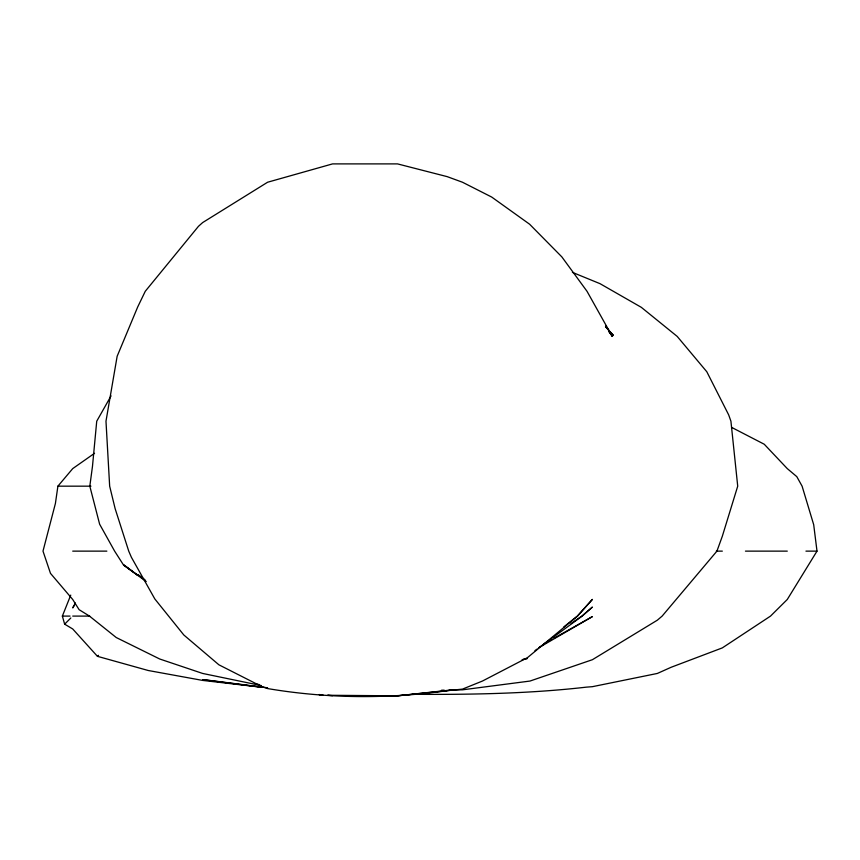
<?xml version="1.0" encoding="UTF-8"?>
<svg xmlns="http://www.w3.org/2000/svg" width="860" height="860" viewBox="0 0 860 860"><rect width="100%" height="100%" fill="white"/><g stroke="black" fill="none" stroke-linecap="round" stroke-linejoin="round"><path stroke-width="1.29" d="M94.546 453.284L72.724 468.603L57.899 486.169L55.405 503.487L43 551.131L50.482 573.362L72.724 599.484L79.12 609.686L89.472 616.093L116.24 637.529L159.724 659.007L202.637 673.445L261.44 685.613M202.637 679.658L261.44 687.215L202.637 680.411L148.232 670.499L97.449 656.33L72.724 628.972L64.64 624.166L62.361 616.093L70.746 595.12M111.058 395.879L96.728 421.217L92.471 466.421L89.816 486.169L99.631 524.213L114.627 551.131L123.625 565.181L146.254 581.532M731.634 427.388L764.25 444.244L787.276 468.603L796.801 476.644L802.1 486.169L813.7 524.707L817 551.131L787.276 599.484L770.528 616.093L722.325 647.892L671.155 667.263L657.362 673.445L592.4 686.678L586.305 687.151C528.481 693.773 470.248 694.676 412.101 694.31M70.821 617.985L64.64 624.166M97.449 656.33L98.459 655.309M563.784 626.94L577.275 616.093L592.4 599.377L577.565 616.093L527.438 657.685L482.428 681.055L462.476 689.118L397.524 695.826L382.764 695.815M534.952 650.644L537.102 649.074M539.252 647.505L582.188 616.093L592.4 607.074L581.854 616.093L570.976 623.532M539.048 647.558L592.4 616.599L554.152 638.141M543.703 644.043L547.186 642.076M549.508 640.764L551.83 639.453M441.546 690.214L444.212 690.161M449.554 690.053L462.476 689.827L529.986 681.055L592.4 659.706L657.362 620.167L662.146 616.093L716.928 551.131L722.325 536.242L737.719 486.169L730.925 421.217L728.667 414.864L706.812 371.756L677.196 336.41L641.323 307.332L600.022 283.671L572.394 272.362M57.899 486.169L90.956 486.169M72.724 551.131L106.855 551.131M716.348 551.131L722.325 551.131M745.448 551.131L787.276 551.131M805.949 551.131L817 551.131M62.361 616.093L70.025 616.093M72.724 616.093L89.666 616.093M332.562 695.665L327.638 695.267L397.524 695.826L453.833 689.698C392.181 699.126 329.144 698.976 267.6 688.57L261.977 686.667L218.892 664.801L183.782 634.949L154.822 598.947L131.44 557.377L128.731 551.131L115.154 508.701L109.661 486.169L105.984 421.217L117.153 356.255L137.675 307.031L145.265 291.293L198.456 226.33L202.637 222.589L267.6 182.234L332.562 163.894L397.524 163.894L447.2 176.644L462.476 182.234L491.726 197.08L529.577 224.191L561.849 256.893L587.014 291.293L612.255 336.4L608.579 330.842M267.6 687.785L203.992 679.701M256.989 684.108L259.462 684.667M608.579 330.713L613.341 335.314L605.483 326.563M609.192 332.143L612.546 336.11L605.827 326.155M605.634 326.402L607.106 328.627M75.368 603.279L72.724 607.913L75.433 603.279M527.438 658.416L522.31 659.695L527.438 658.416M322.726 694.869L319.038 694.579L322.726 694.88M137.675 575.254L123.851 564.966L137.675 575.265M144.856 579.941L137.675 574.448L144.846 579.962"/></g></svg>
